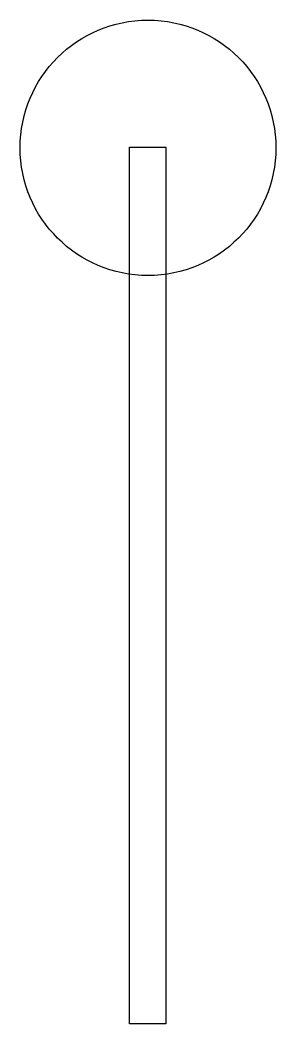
# Model space of a CAD drawing. Extents: x -0.065 to 0.065, y 0.009 to 0.519.
import ezdxf

# ---------------------------------------------------------------- set-up
doc = ezdxf.new("R2010")
doc.units = 0
doc.header["$MEASUREMENT"] = 0
doc.layers.add('BLOCOS', color=4, linetype='CONTINUOUS')

msp = doc.modelspace()

# ---------------------------------------------------------------- linework, layer by layer
at = {"layer": 'BLOCOS'}
msp.add_lwpolyline([(-0.00951, 0.00921), (-0.00951, 0.45435), (0.00902, 0.45435), (0.00902, 0.00921)], close=True, dxfattribs=at)
msp.add_circle((-0.00006, 0.45396), 0.06483, dxfattribs=at)

doc.saveas('drawing.dxf')
